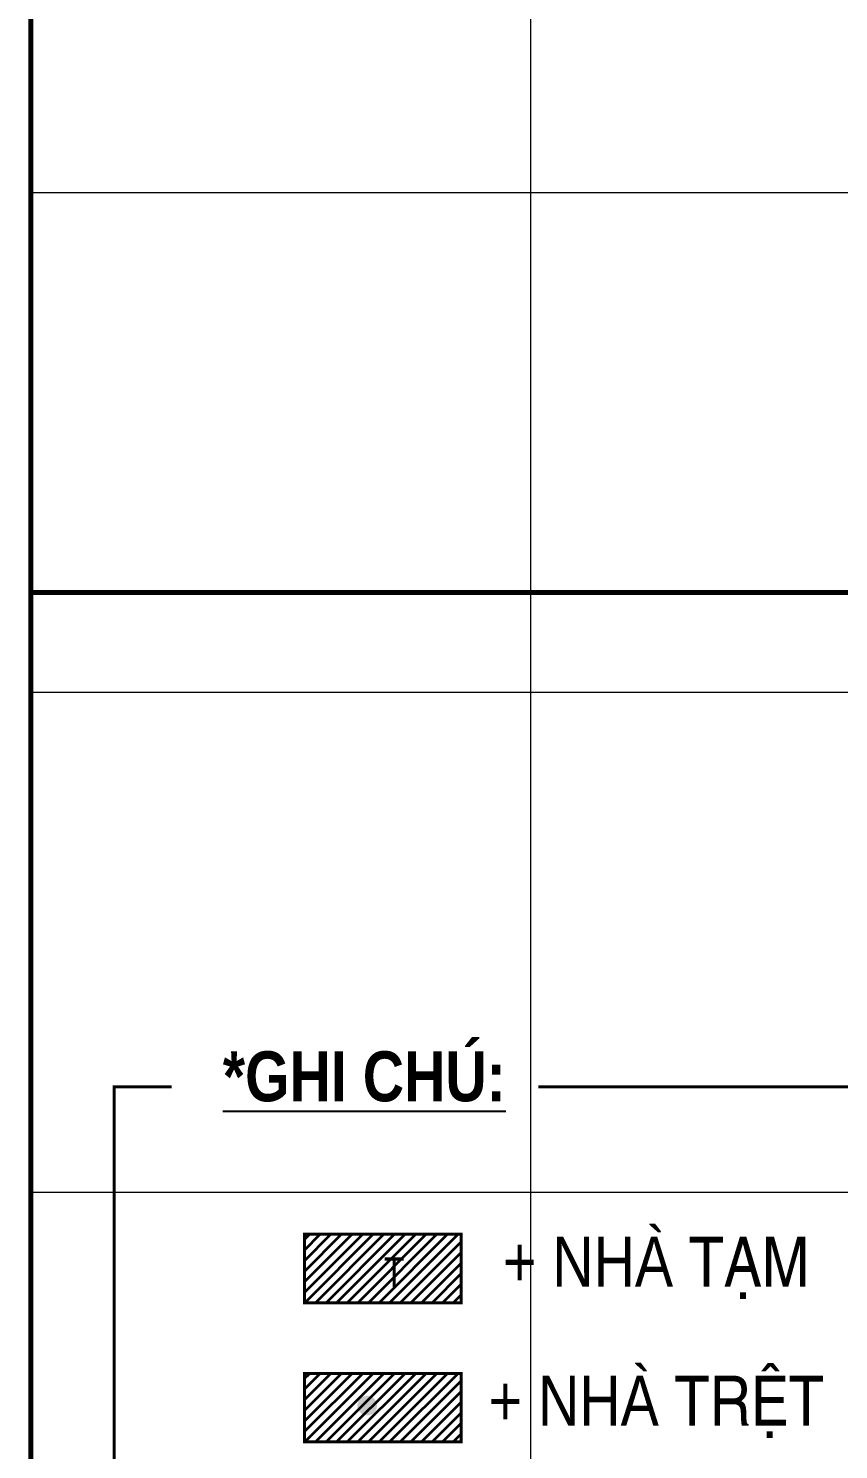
# Model space of a CAD drawing. Header units: millimetres. Extents: x 476643 to 477419, y 1110674 to 1111494.
# Drawn here: x 476643.4 to 476724.5, y 1110998.3 to 1111140.4 of the extents above; entities that cross this region are included whole.
import ezdxf
from ezdxf.enums import TextEntityAlignment as Align

# ---------------------------------------------------------------- set-up
doc = ezdxf.new("R2010")
doc.units = ezdxf.units.MM
doc.header["$LTSCALE"] = 0.001
doc.header["$MEASUREMENT"] = 0
doc.linetypes.add('DASHDOTX2', pattern=[2, 1, -0.5, 0, -0.5])
for name, color, linetype in [('HT_duong', 1, 'Continuous'), ('HT_nha', 6, 'Continuous'), ('Ky hieu', 7, 'Continuous'), ('QH-text', 7, 'Continuous')]:
    doc.layers.add(name, color=color, linetype=linetype)
doc.layers.add('LUOI', color=8, linetype='Continuous', lineweight=5)
doc.layers.add('N-NHA', color=6, linetype='Continuous', lineweight=25)
doc.styles.add('VNI', font='VHELVCN.TTF')

# ---------------------------------------------------------------- blocks, each defined once
blk = doc.blocks.new('Nha tam')
at = {"layer": 'Ky hieu', "style": 'VNI'}
blk.add_text('T', height=2, dxfattribs=at).set_placement((474231.768, 1112286.524, 0.047), align=Align.MIDDLE)
blk = doc.blocks.new('Nha tuong')
at = {"layer": 'Ky hieu'}
h = blk.add_hatch(color=256, dxfattribs=at)
edge = h.paths.add_edge_path()
edge.add_arc((474232.37, 1112270.49), 0.838, -32.4679, 327.5321)

msp = doc.modelspace()

# ---------------------------------------------------------------- hatches: boundary and pattern name
at = {"layer": 'HT_duong', "lineweight": 35}
h = msp.add_hatch(dxfattribs=at)
h.set_pattern_fill('ANSI31', color=40, scale=6, style=0)
h.set_pattern_definition([(45, (-475.3706, 28.7263), (-0.5303300859, 0.5303300859), [])])
h.paths.add_polyline_path([(476671.03, 1111019.81), (476686.71, 1111019.81), (476686.71, 1111012.96), (476671.03, 1111012.96)])
h = msp.add_hatch(dxfattribs=at)
h.set_pattern_fill('ANSI31', color=40, scale=6, style=0)
h.set_pattern_definition([(45, (-475.3706, 14.8167), (-0.5303300859, 0.5303300859), [])])
h.paths.add_polyline_path([(476671.03, 1111005.9), (476686.71, 1111005.9), (476686.71, 1110999.05), (476671.03, 1110999.05)])

# ---------------------------------------------------------------- linework, layer by layer
at = {"layer": 'LUOI'}
for p, q in [((476693.66, 1111494), (476693.66, 1110674)), ((477307.32, 1111124), (476643.66, 1111124)), ((477307.32, 1111074), (476643.66, 1111074)), ((477307.32, 1111024), (476643.66, 1111024))]:
    msp.add_line(p, q, dxfattribs=at)
at = {"layer": 'N-NHA', "color": 0, "const_width": 0.5}
for points in [[(476643.66, 1111494), (476643.66, 1111084), (477307.32, 1111084), (477307.32, 1111494)], [(476643.66, 1111084), (476643.66, 1110674), (477307.32, 1110674), (477307.32, 1111084)]]:
    msp.add_lwpolyline(points, close=True, dxfattribs=at)
at = {"layer": 'QH-text', "const_width": 0.3}
msp.add_lwpolyline([(476694.44, 1111034.57), (476788.06, 1111034.57), (476788.06, 1110886.89), (476652, 1110886.89), (476652, 1111034.57), (476657.76, 1111034.57)], dxfattribs=at)
for points in [[(476671.03, 1111019.81), (476686.71, 1111019.81), (476686.71, 1111012.96), (476671.03, 1111012.96)], [(476671.03, 1111005.9), (476686.71, 1111005.9), (476686.71, 1110999.05), (476671.03, 1110999.05)]]:
    msp.add_lwpolyline(points, close=True, dxfattribs=at)

# ---------------------------------------------------------------- block references
at = {"layer": 'HT_nha', "linetype": 'Continuous', "ltscale": 0.7, "xscale": 1.472084908396937, "yscale": 1.472084908280522, "zscale": 1.472084908403008}
msp.add_blockref('Nha tam', (-221429.41, -526364.19, -0.07), dxfattribs=at)
at = {"layer": 'HT_nha', "color": 0, "linetype": 'Continuous', "ltscale": 0.7, "xscale": 1.177667926705908, "yscale": 1.177667926531285, "zscale": 1.177667926722406}
msp.add_blockref('Nha tuong', (-81810.94, -198882.61), dxfattribs=at)

# ---------------------------------------------------------------- texts
at = {"layer": 'QH-text', "linetype": 'DASHDOTX2', "char_height": 5, "width": 69.2175, "attachment_point": 2}
for s, insert in [('{\\fVNI-Helve-Condense|b1|i0|c0|p2;\\L*GHI CHUÙ:}', (476677.02, 1111038.11)), ('{\\fVNI-Helve-Condense|b0|i0|c0|p2;+ NHAØ TAÏM}', (476706.23, 1111019.58)), ('{\\fVNI-Helve-Condense|b0|i0|c0|p2;+ NHAØ TREÄT}', (476706.23, 1111005.67))]:
    msp.add_mtext(s, dxfattribs=dict(at, insert=insert))

doc.saveas('drawing.dxf')
